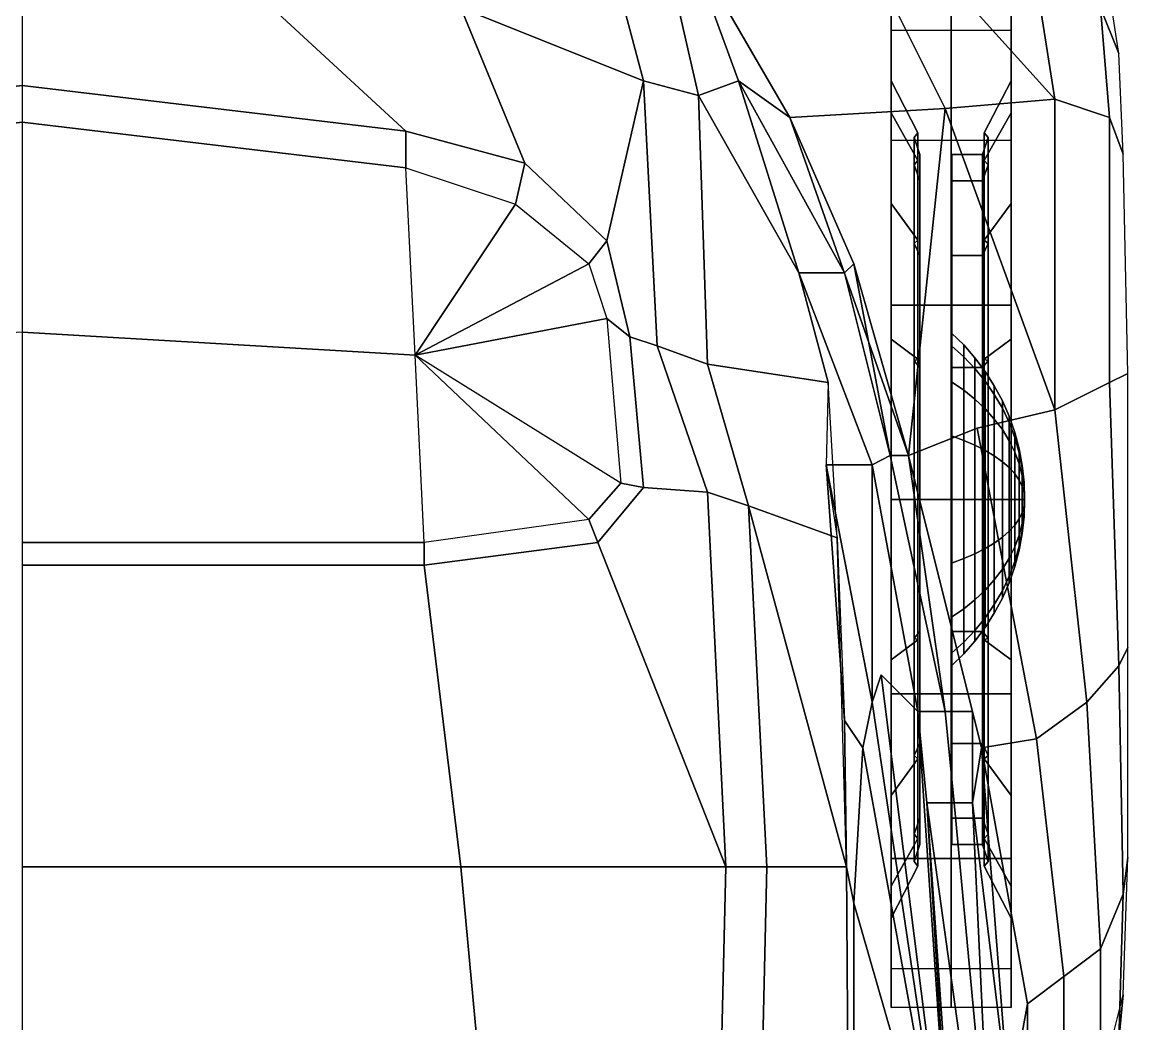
# Model space of a CAD drawing. Extents: x -29 to 31, y -38 to 119.
# Drawn here: x 0.82 to 31.07, y 67.41 to 94.82 of the extents above; entities that cross this region are included whole.
import ezdxf

# ---------------------------------------------------------------- set-up
doc = ezdxf.new("R2010")
doc.units = 0
doc.header["$MEASUREMENT"] = 0
for name, color, linetype in [('BACK', 7, 'CONTINUOUS'), ('BACKFENDER', 7, 'CONTINUOUS'), ('BACKSIDE', 7, 'CONTINUOUS'), ('BACKWINDOW', 251, 'CONTINUOUS'), ('REARWINDOW', 251, 'CONTINUOUS'), ('ROOF', 7, 'CONTINUOUS'), ('TIRES', 7, 'CONTINUOUS'), ('WINDMOLD', 7, 'CONTINUOUS')]:
    doc.layers.add(name, color=color, linetype=linetype)

msp = doc.modelspace()

# ---------------------------------------------------------------- linework, layer by layer
at = {"layer": 'BACK', "color": 1, "linetype": 'Continuous'}
for points in [[(12.819, 95.208, 1.308), (17.819, 93.208, -1.192), (16.619, 97.708, -5.192), (13.019, 98.708, -2.792)], [(17.819, 93.208, -1.192), (19.319, 92.808, -1.992), (18.319, 97.208, -5.892), (16.619, 97.708, -5.192)], [(19.319, 92.808, -1.992), (20.419, 93.208, -4.392), (19.319, 96.208, -7.192), (18.319, 97.208, -5.892)]]:
    msp.add_3dface(points, dxfattribs=at)
at = {"layer": 'BACKFENDER', "color": 1, "linetype": 'Continuous'}
for points in [[(30.319, 95.208, -14.942), (30.819, 93.958, -16.192), (30.319, 97.208, -20.942), (29.569, 98.208, -18.442)], [(21.819, 92.208, -4.442), (26.069, 92.458, -6.192), (23.569, 97.458, -9.442), (19.069, 96.958, -9.192)], [(30.569, 92.208, -10.442), (30.944, 91.208, -12.442), (30.819, 93.958, -16.192), (30.319, 95.208, -14.942)], [(29.069, 84.208, -4.442), (29.069, 92.708, -8.442), (26.069, 92.458, -6.192)], [(29.069, 84.208, -4.442), (30.569, 84.958, -6.442), (30.569, 92.208, -10.442), (29.069, 92.708, -8.442)], [(25.069, 82.958, -2.192), (26.069, 92.458, -6.192), (21.819, 92.208, -4.442)], [(25.069, 82.958, -2.192), (26.944, 83.708, -2.942), (29.069, 84.208, -4.442), (26.069, 92.458, -6.192)], [(23.569, 88.208, -3.092), (25.069, 82.958, -2.192), (21.819, 92.208, -4.442)], [(30.569, 84.958, -6.442), (31.069, 85.208, -9.442), (30.944, 91.208, -12.442), (30.569, 92.208, -10.442)], [(30.819, 77.208, -7.192), (31.069, 77.708, -9.442), (31.069, 85.208, -9.442), (30.569, 84.958, -6.442)], [(29.944, 76.208, -5.942), (30.819, 77.208, -7.192), (30.569, 84.958, -6.442), (29.069, 84.208, -4.442)], [(28.569, 75.208, -4.942), (29.944, 76.208, -5.942), (29.069, 84.208, -4.442), (26.944, 83.708, -2.942)], [(27.069, 74.958, -4.192), (28.569, 75.208, -4.942), (26.944, 83.708, -2.942), (25.069, 82.958, -2.192)], [(30.944, 70.958, -10.942), (31.069, 71.958, -12.192), (31.069, 77.708, -9.442), (30.819, 77.208, -7.192)], [(30.319, 69.458, -9.942), (30.944, 70.958, -10.942), (30.819, 77.208, -7.192), (29.944, 76.208, -5.942)], [(29.319, 68.708, -8.942), (30.319, 69.458, -9.942), (29.944, 76.208, -5.942), (28.569, 75.208, -4.942)], [(28.319, 67.958, -8.942), (29.319, 68.708, -8.942), (28.569, 75.208, -4.942), (27.069, 74.958, -4.192)], [(30.819, 66.958, -17.317), (30.944, 68.208, -17.692), (31.069, 71.958, -12.192), (30.944, 70.958, -10.942)], [(30.319, 65.458, -16.942), (30.819, 66.958, -17.317), (30.944, 70.958, -10.942), (30.319, 69.458, -9.942)], [(29.319, 64.708, -16.442), (30.319, 65.458, -16.942), (30.319, 69.458, -9.942), (29.319, 68.708, -8.942)], [(28.319, 63.458, -15.692), (29.319, 64.708, -16.442), (29.319, 68.708, -8.942), (28.319, 67.958, -8.942)], [(30.319, 64.708, -22.442), (30.569, 66.708, -22.692), (30.944, 68.208, -17.692), (30.819, 66.958, -17.317)]]:
    msp.add_3dface(points, dxfattribs=at)
at = {"layer": 'BACKSIDE', "color": 1, "linetype": 'Continuous'}
for points in [[(20.419, 93.208, -4.392), (21.819, 92.208, -4.442), (19.069, 96.958, -9.192), (19.319, 96.208, -7.192)], [(23.319, 87.958, -0.192), (23.569, 88.208, -3.092), (21.819, 92.208, -4.442), (20.419, 93.208, -4.392)], [(22.069, 87.958, 2.058), (23.319, 87.958, -0.192), (20.419, 93.208, -4.392)], [(24.569, 82.958, -1.192), (23.569, 88.208, -3.092), (23.319, 87.958, -0.192)], [(24.569, 82.958, -1.192), (25.069, 82.958, -2.192), (23.569, 88.208, -3.092)], [(24.069, 82.708, 2.308), (24.569, 82.958, -1.192), (23.319, 87.958, -0.192), (22.069, 87.958, 2.058)], [(22.819, 82.708, 6.308), (24.069, 82.708, 2.308), (22.069, 87.958, 2.058), (22.869, 84.958, 4.808)], [(25.319, 75.958, 3.058), (26.069, 75.958, -0.192), (24.569, 82.958, -1.192), (24.069, 82.708, 2.308)], [(26.069, 75.958, -0.192), (25.069, 82.958, -2.192), (24.569, 82.958, -1.192)], [(26.069, 75.958, -0.192), (26.819, 75.958, -1.192), (25.069, 82.958, -2.192)], [(26.819, 75.958, -1.192), (27.069, 74.958, -4.192), (25.069, 82.958, -2.192)], [(24.069, 76.208, 7.808), (24.069, 82.708, 2.308), (22.819, 82.708, 6.308)], [(23.319, 75.708, 10.908), (22.819, 82.708, 6.308), (23.119, 80.708, 7.608)], [(23.319, 75.708, 10.908), (23.819, 74.958, 9.558), (24.069, 76.208, 7.808), (22.819, 82.708, 6.308)], [(24.069, 76.208, 7.808), (24.319, 76.958, 5.308), (25.319, 75.958, 3.058), (24.069, 82.708, 2.308)], [(25.319, 75.958, 3.058), (25.569, 73.458, 1.308), (26.319, 73.458, 0.058), (26.069, 75.958, -0.192)], [(26.319, 73.458, 0.058), (26.819, 73.458, -1.192), (26.819, 75.958, -1.192), (26.069, 75.958, -0.192)], [(26.819, 73.458, -1.192), (27.069, 74.958, -4.192), (26.819, 75.958, -1.192)], [(23.369, 71.708, 13.308), (23.319, 75.708, 10.908), (23.369, 71.708, 13.308)], [(23.369, 71.708, 13.308), (23.569, 70.708, 12.308), (23.819, 74.958, 9.558), (23.319, 75.708, 10.908)], [(27.819, 65.208, -0.692), (27.069, 74.958, -4.192), (26.819, 73.458, -1.192)], [(27.819, 65.208, -0.692), (28.319, 67.958, -8.942), (27.069, 74.958, -4.192)], [(27.069, 62.708, 1.308), (27.319, 62.708, 0.558), (26.319, 73.458, 0.058), (25.569, 73.458, 1.308)], [(26.319, 62.708, 1.558), (27.069, 62.708, 1.308), (25.569, 73.458, 1.308)], [(27.319, 62.708, 0.558), (26.819, 73.458, -1.192), (26.319, 73.458, 0.058)], [(27.319, 62.708, 0.558), (28.069, 62.708, -0.442), (27.819, 65.208, -0.692), (26.819, 73.458, -1.192)], [(23.407, 66.333, 14.808), (23.569, 65.208, 14.308), (23.569, 70.708, 12.308), (23.369, 71.708, 13.308)], [(27.819, 65.208, -0.692), (28.319, 65.208, -4.692), (28.319, 65.458, -12.442), (28.319, 67.958, -8.942)]]:
    msp.add_3dface(points, dxfattribs=at)
at = {"layer": 'BACKWINDOW', "linetype": 'Continuous'}
for points in [[(26.319, 61.165, 8.115), (24.319, 76.958, 5.308), (24.069, 76.208, 7.808)], [(26.319, 61.165, 8.115), (25.319, 75.958, 3.058), (24.319, 76.958, 5.308)], [(26.319, 61.165, 8.115), (24.069, 76.208, 7.808), (23.819, 74.958, 9.558)], [(26.319, 61.165, 8.115), (25.569, 73.458, 1.308), (25.319, 75.958, 3.058)], [(26.319, 61.165, 8.115), (23.819, 74.958, 9.558), (23.569, 70.708, 12.308)], [(26.319, 61.165, 8.115), (26.319, 62.708, 1.558), (25.569, 73.458, 1.308)], [(26.319, 61.165, 8.115), (23.569, 70.708, 12.308), (23.569, 65.208, 14.308)]]:
    msp.add_3dface(points, dxfattribs=at)
at = {"layer": 'REARWINDOW', "linetype": 'Continuous'}
for points in [[(-9.931, 85.708, 10.62), (-9.681, 90.833, 5.433), (0.819, 92.083, 6.183), (0.819, 86.333, 11.183)], [(11.569, 85.708, 10.62), (11.319, 90.833, 5.433), (0.819, 92.083, 6.183), (0.819, 86.333, 11.183)], [(0.819, 80.583, 16.183), (11.819, 80.583, 15.808), (11.569, 85.708, 10.62), (0.819, 86.333, 11.183)]]:
    msp.add_3dface(points, dxfattribs=at)
at = {"layer": 'REARWINDOW', "color": 251, "linetype": 'Continuous'}
for points in [[(11.319, 90.833, 5.433), (14.319, 89.833, 4.558), (11.569, 85.708, 10.62)], [(11.569, 85.708, 10.62), (14.319, 89.833, 4.558), (16.319, 88.208, 4.433)], [(11.569, 85.708, 10.62), (16.319, 88.208, 4.433), (16.819, 86.708, 6.183)], [(16.819, 86.708, 6.183), (16.819, 86.708, 6.183), (17.194, 82.208, 12.558), (11.569, 85.708, 10.62)], [(16.319, 81.208, 13.683), (11.819, 80.583, 15.808), (11.569, 85.708, 10.62)], [(17.194, 82.208, 12.558), (11.569, 85.708, 10.62), (16.319, 81.208, 13.683), (17.194, 82.208, 12.558)]]:
    msp.add_3dface(points, dxfattribs=at)
at = {"layer": 'ROOF', "color": 1, "linetype": 'Continuous'}
for points in [[(0.819, 95.908, 2.808), (0.819, 93.083, 5.183), (-9.681, 91.833, 4.933), (-5.481, 95.708, 2.508)], [(0.819, 95.908, 2.808), (0.819, 93.083, 5.183), (11.319, 91.833, 4.933), (7.119, 95.708, 2.508)], [(7.119, 95.708, 2.508), (11.319, 91.833, 4.933), (14.569, 90.958, 4.183), (12.819, 95.208, 1.308)], [(12.819, 95.208, 1.308), (14.569, 90.958, 4.183), (16.819, 88.833, 3.933), (17.819, 93.208, -1.192)], [(16.819, 88.833, 3.933), (17.444, 86.208, 7.058), (18.194, 85.958, 6.558), (17.819, 93.208, -1.192)], [(17.819, 93.208, -1.192), (18.194, 85.958, 6.558), (19.569, 85.458, 6.058), (19.319, 92.808, -1.992)], [(19.319, 92.808, -1.992), (22.069, 87.958, 2.058), (20.419, 93.208, -4.392)], [(0.819, 93.083, 5.183), (0.819, 92.083, 6.183), (-9.681, 90.833, 5.433), (-9.681, 91.833, 4.933)], [(0.819, 93.083, 5.183), (0.819, 92.083, 6.183), (11.319, 90.833, 5.433), (11.319, 91.833, 4.933)], [(19.319, 92.808, -1.992), (19.569, 85.458, 6.058), (22.869, 84.958, 4.808), (22.069, 87.958, 2.058)], [(11.319, 91.833, 4.933), (11.319, 90.833, 5.433), (14.319, 89.833, 4.558), (14.569, 90.958, 4.183)], [(14.569, 90.958, 4.183), (14.319, 89.833, 4.558), (16.319, 88.208, 4.433), (16.819, 88.833, 3.933)], [(16.819, 86.708, 6.183), (17.444, 86.208, 7.058), (16.819, 88.833, 3.933), (16.319, 88.208, 4.433)], [(17.194, 82.208, 12.558), (17.819, 82.083, 12.808), (17.444, 86.208, 7.058), (16.819, 86.708, 6.183)], [(17.444, 86.208, 7.058), (17.819, 82.083, 12.808), (19.569, 81.958, 11.558), (18.194, 85.958, 6.558)], [(18.194, 85.958, 6.558), (19.569, 81.958, 11.558), (20.694, 81.583, 10.683), (19.569, 85.458, 6.058)], [(19.569, 85.458, 6.058), (20.694, 81.583, 10.683), (23.119, 80.708, 7.608), (22.869, 84.958, 4.808)], [(16.319, 81.208, 13.683), (16.569, 80.583, 14.058), (17.819, 82.083, 12.808), (17.194, 82.208, 12.558)], [(19.569, 81.958, 11.558), (17.819, 82.083, 12.808), (16.569, 80.583, 14.058), (20.069, 71.708, 16.308)], [(20.694, 81.583, 10.683), (19.569, 81.958, 11.558), (20.069, 71.708, 16.308), (21.194, 71.708, 15.683)], [(20.694, 81.583, 10.683), (23.369, 71.708, 13.308), (23.119, 80.708, 7.608)], [(20.694, 81.583, 10.683), (21.194, 71.708, 15.683), (23.369, 71.708, 13.308)], [(11.819, 80.583, 15.808), (11.819, 79.958, 16.058), (16.569, 80.583, 14.058), (16.319, 81.208, 13.683)], [(0.819, 80.583, 16.183), (0.819, 79.958, 16.808), (11.819, 79.958, 16.058), (11.819, 80.583, 15.808)], [(11.819, 79.958, 16.058), (12.819, 71.708, 19.433), (20.069, 71.708, 16.308), (16.569, 80.583, 14.058)], [(0.819, 79.958, 16.808), (0.819, 71.708, 20.433), (12.819, 71.708, 19.433), (11.819, 79.958, 16.058)], [(0.819, 71.708, 20.433), (0.819, 60.958, 23.308), (13.819, 60.958, 22.183), (12.819, 71.708, 19.433)], [(20.069, 71.708, 16.308), (12.819, 71.708, 19.433), (13.819, 60.958, 22.183), (19.819, 60.958, 19.058)], [(21.194, 71.708, 15.683), (20.069, 71.708, 16.308), (19.819, 60.958, 19.058), (20.944, 60.958, 18.433)], [(23.369, 71.708, 13.308), (21.194, 71.708, 15.683), (20.944, 60.958, 18.433), (23.444, 60.958, 16.308)]]:
    msp.add_3dface(points, dxfattribs=at)
at = {"layer": 'TIRES', "color": 245, "linetype": 'Continuous'}
for points in [[(26.235, 95.645, -23.022), (24.59, 95.655, -23.022), (24.59, 94.597, -17.703), (26.235, 94.588, -17.707)], [(24.59, 95.655, -23.022), (24.59, 93.21, -23.022), (24.59, 92.338, -18.639), (24.59, 94.597, -17.703)], [(26.235, 94.588, -28.336), (24.59, 94.597, -28.34), (24.59, 95.655, -23.022), (26.235, 95.645, -23.022)], [(24.59, 94.597, -28.34), (24.59, 92.338, -27.405), (24.59, 93.21, -23.022), (24.59, 95.655, -23.022)], [(27.879, 95.655, -23.022), (26.235, 95.645, -23.022), (26.235, 94.588, -17.707), (27.879, 94.597, -17.703)], [(27.879, 94.597, -28.34), (26.235, 94.588, -28.336), (26.235, 95.645, -23.022), (27.879, 95.655, -23.022)], [(27.879, 93.21, -23.022), (27.879, 95.655, -23.022), (27.879, 94.597, -17.703), (27.879, 92.338, -18.639)], [(27.879, 92.338, -27.405), (27.879, 94.597, -28.34), (27.879, 95.655, -23.022), (27.879, 93.21, -23.022)], [(26.235, 94.588, -17.707), (24.59, 94.597, -17.703), (24.59, 91.585, -13.194), (26.235, 91.577, -13.201)], [(24.59, 94.597, -17.703), (24.59, 92.338, -18.639), (24.59, 89.856, -14.923), (24.59, 91.585, -13.194)], [(26.235, 91.577, -32.842), (24.59, 91.585, -32.849), (24.59, 94.597, -28.34), (26.235, 94.588, -28.336)], [(24.59, 91.585, -32.849), (24.59, 89.856, -31.12), (24.59, 92.338, -27.405), (24.59, 94.597, -28.34)], [(27.879, 94.597, -17.703), (26.235, 94.588, -17.707), (26.235, 91.577, -13.201), (27.879, 91.585, -13.194)], [(27.879, 91.585, -32.849), (26.235, 91.577, -32.842), (26.235, 94.588, -28.336), (27.879, 94.597, -28.34)], [(27.879, 92.338, -18.639), (27.879, 94.597, -17.703), (27.879, 91.585, -13.194), (27.879, 89.856, -14.923)], [(27.879, 89.856, -31.12), (27.879, 91.585, -32.849), (27.879, 94.597, -28.34), (27.879, 92.338, -27.405)], [(24.59, 93.21, -23.022), (25.327, 91.793, -23.022), (25.327, 91.029, -19.181), (24.59, 92.338, -18.639)], [(24.59, 92.338, -27.405), (25.327, 91.029, -26.862), (25.327, 91.793, -23.022), (24.59, 93.21, -23.022)], [(27.142, 91.793, -23.022), (27.879, 93.21, -23.022), (27.879, 92.338, -18.639), (27.142, 91.029, -19.181)], [(27.142, 91.029, -26.862), (27.879, 92.338, -27.405), (27.879, 93.21, -23.022), (27.142, 91.793, -23.022)], [(24.59, 92.338, -18.639), (25.327, 91.029, -19.181), (25.327, 88.854, -15.925), (24.59, 89.856, -14.923)], [(24.59, 89.856, -31.12), (25.327, 88.854, -30.118), (25.327, 91.029, -26.862), (24.59, 92.338, -27.405)], [(27.142, 91.029, -19.181), (27.879, 92.338, -18.639), (27.879, 89.856, -14.923), (27.142, 88.854, -15.925)], [(27.142, 88.854, -30.118), (27.879, 89.856, -31.12), (27.879, 92.338, -27.405), (27.142, 91.029, -26.862)], [(26.235, 91.577, -13.201), (24.59, 91.585, -13.194), (24.59, 87.076, -10.181), (26.235, 87.072, -10.191)], [(24.59, 91.585, -13.194), (24.59, 89.856, -14.923), (24.59, 86.14, -12.44), (24.59, 87.076, -10.181)], [(26.235, 87.072, -35.852), (24.59, 87.076, -35.862), (24.59, 91.585, -32.849), (26.235, 91.577, -32.842)], [(24.59, 87.076, -35.862), (24.59, 86.14, -33.603), (24.59, 89.856, -31.12), (24.59, 91.585, -32.849)], [(27.879, 91.585, -13.194), (26.235, 91.577, -13.201), (26.235, 87.072, -10.191), (27.879, 87.076, -10.181)], [(27.879, 87.076, -35.862), (26.235, 87.072, -35.852), (26.235, 91.577, -32.842), (27.879, 91.585, -32.849)], [(27.879, 89.856, -14.923), (27.879, 91.585, -13.194), (27.879, 87.076, -10.181), (27.879, 86.14, -12.44)], [(27.879, 86.14, -33.603), (27.879, 87.076, -35.862), (27.879, 91.585, -32.849), (27.879, 89.856, -31.12)], [(24.59, 89.856, -14.923), (25.327, 88.854, -15.925), (25.327, 85.598, -13.749), (24.59, 86.14, -12.44)], [(24.59, 86.14, -33.603), (25.327, 85.598, -32.294), (25.327, 88.854, -30.118), (24.59, 89.856, -31.12)], [(27.142, 88.854, -15.925), (27.879, 89.856, -14.923), (27.879, 86.14, -12.44), (27.142, 85.598, -13.749)], [(27.142, 85.598, -32.294), (27.879, 86.14, -33.603), (27.879, 89.856, -31.12), (27.142, 88.854, -30.118)], [(26.235, 87.072, -10.191), (24.59, 87.076, -10.181), (24.59, 81.757, -9.123), (26.235, 81.757, -9.134)], [(24.59, 87.076, -10.181), (24.59, 86.14, -12.44), (24.59, 81.757, -11.568), (24.59, 81.757, -9.123)], [(26.235, 81.757, -36.909), (24.59, 81.757, -36.92), (24.59, 87.076, -35.862), (26.235, 87.072, -35.852)], [(24.59, 81.757, -36.92), (24.59, 81.757, -34.475), (24.59, 86.14, -33.603), (24.59, 87.076, -35.862)], [(27.879, 87.076, -10.181), (26.235, 87.072, -10.191), (26.235, 81.757, -9.134), (27.879, 81.757, -9.123)], [(27.879, 81.757, -36.92), (26.235, 81.757, -36.909), (26.235, 87.072, -35.852), (27.879, 87.076, -35.862)], [(27.879, 86.14, -12.44), (27.879, 87.076, -10.181), (27.879, 81.757, -9.123), (27.879, 81.757, -11.568)], [(27.879, 81.757, -34.475), (27.879, 81.757, -36.92), (27.879, 87.076, -35.862), (27.879, 86.14, -33.603)], [(24.59, 86.14, -12.44), (25.327, 85.598, -13.749), (25.327, 81.757, -12.985), (24.59, 81.757, -11.568)], [(24.59, 81.757, -34.475), (25.327, 81.757, -33.058), (25.327, 85.598, -32.294), (24.59, 86.14, -33.603)], [(27.142, 85.598, -13.749), (27.879, 86.14, -12.44), (27.879, 81.757, -11.568), (27.142, 81.757, -12.985)], [(27.142, 81.757, -33.058), (27.879, 81.757, -34.475), (27.879, 86.14, -33.603), (27.142, 85.598, -32.294)], [(26.235, 81.757, -9.134), (24.59, 81.757, -9.123), (24.59, 76.438, -10.181), (26.235, 76.442, -10.191)], [(24.59, 81.757, -9.123), (24.59, 81.757, -11.568), (24.59, 77.374, -12.44), (24.59, 76.438, -10.181)], [(24.59, 81.757, -11.568), (25.327, 81.757, -12.985), (25.327, 77.916, -13.749), (24.59, 77.374, -12.44)], [(26.235, 76.442, -35.852), (24.59, 76.438, -35.862), (24.59, 81.757, -36.92), (26.235, 81.757, -36.909)], [(24.59, 76.438, -35.862), (24.59, 77.374, -33.603), (24.59, 81.757, -34.475), (24.59, 81.757, -36.92)], [(24.59, 77.374, -33.603), (25.327, 77.916, -32.294), (25.327, 81.757, -33.058), (24.59, 81.757, -34.475)], [(27.879, 81.757, -9.123), (26.235, 81.757, -9.134), (26.235, 76.442, -10.191), (27.879, 76.438, -10.181)], [(27.879, 76.438, -35.862), (26.235, 76.442, -35.852), (26.235, 81.757, -36.909), (27.879, 81.757, -36.92)], [(27.142, 81.757, -12.985), (27.879, 81.757, -11.568), (27.879, 77.374, -12.44), (27.142, 77.916, -13.749)], [(27.142, 77.916, -32.294), (27.879, 77.374, -33.603), (27.879, 81.757, -34.475), (27.142, 81.757, -33.058)], [(27.879, 81.757, -11.568), (27.879, 81.757, -9.123), (27.879, 76.438, -10.181), (27.879, 77.374, -12.44)], [(27.879, 77.374, -33.603), (27.879, 76.438, -35.862), (27.879, 81.757, -36.92), (27.879, 81.757, -34.475)], [(24.59, 77.374, -12.44), (25.327, 77.916, -13.749), (25.327, 74.66, -15.925), (24.59, 73.658, -14.923)], [(24.59, 73.658, -31.12), (25.327, 74.66, -30.118), (25.327, 77.916, -32.294), (24.59, 77.374, -33.603)], [(27.142, 77.916, -13.749), (27.879, 77.374, -12.44), (27.879, 73.658, -14.923), (27.142, 74.66, -15.925)], [(27.142, 74.66, -30.118), (27.879, 73.658, -31.12), (27.879, 77.374, -33.603), (27.142, 77.916, -32.294)], [(24.59, 76.438, -10.181), (24.59, 77.374, -12.44), (24.59, 73.658, -14.923), (24.59, 71.93, -13.194)], [(24.59, 71.93, -32.849), (24.59, 73.658, -31.12), (24.59, 77.374, -33.603), (24.59, 76.438, -35.862)], [(27.879, 77.374, -12.44), (27.879, 76.438, -10.181), (27.879, 71.93, -13.194), (27.879, 73.658, -14.923)], [(27.879, 73.658, -31.12), (27.879, 71.93, -32.849), (27.879, 76.438, -35.862), (27.879, 77.374, -33.603)], [(26.235, 76.442, -10.191), (24.59, 76.438, -10.181), (24.59, 71.93, -13.194), (26.235, 71.937, -13.201)], [(26.235, 71.937, -32.842), (24.59, 71.93, -32.849), (24.59, 76.438, -35.862), (26.235, 76.442, -35.852)], [(27.879, 76.438, -10.181), (26.235, 76.442, -10.191), (26.235, 71.937, -13.201), (27.879, 71.93, -13.194)], [(27.879, 71.93, -32.849), (26.235, 71.937, -32.842), (26.235, 76.442, -35.852), (27.879, 76.438, -35.862)], [(24.59, 73.658, -14.923), (25.327, 74.66, -15.925), (25.327, 72.485, -19.181), (24.59, 71.176, -18.639)], [(24.59, 71.176, -27.405), (25.327, 72.485, -26.862), (25.327, 74.66, -30.118), (24.59, 73.658, -31.12)], [(27.142, 74.66, -15.925), (27.879, 73.658, -14.923), (27.879, 71.176, -18.639), (27.142, 72.485, -19.181)], [(27.142, 72.485, -26.862), (27.879, 71.176, -27.405), (27.879, 73.658, -31.12), (27.142, 74.66, -30.118)], [(24.59, 71.93, -13.194), (24.59, 73.658, -14.923), (24.59, 71.176, -18.639), (24.59, 68.917, -17.703)], [(24.59, 68.917, -28.34), (24.59, 71.176, -27.405), (24.59, 73.658, -31.12), (24.59, 71.93, -32.849)], [(27.879, 73.658, -14.923), (27.879, 71.93, -13.194), (27.879, 68.917, -17.703), (27.879, 71.176, -18.639)], [(27.879, 71.176, -27.405), (27.879, 68.917, -28.34), (27.879, 71.93, -32.849), (27.879, 73.658, -31.12)], [(24.59, 71.176, -18.639), (25.327, 72.485, -19.181), (25.327, 71.721, -23.022), (24.59, 70.304, -23.022)], [(24.59, 70.304, -23.022), (25.327, 71.721, -23.022), (25.327, 72.485, -26.862), (24.59, 71.176, -27.405)], [(27.142, 72.485, -19.181), (27.879, 71.176, -18.639), (27.879, 70.304, -23.022), (27.142, 71.721, -23.022)], [(27.142, 71.721, -23.022), (27.879, 70.304, -23.022), (27.879, 71.176, -27.405), (27.142, 72.485, -26.862)], [(26.235, 71.937, -13.201), (24.59, 71.93, -13.194), (24.59, 68.917, -17.703), (26.235, 68.926, -17.707)], [(26.235, 68.926, -28.336), (24.59, 68.917, -28.34), (24.59, 71.93, -32.849), (26.235, 71.937, -32.842)], [(27.879, 71.93, -13.194), (26.235, 71.937, -13.201), (26.235, 68.926, -17.707), (27.879, 68.917, -17.703)], [(27.879, 68.917, -28.34), (26.235, 68.926, -28.336), (26.235, 71.937, -32.842), (27.879, 71.93, -32.849)], [(24.59, 68.917, -17.703), (24.59, 71.176, -18.639), (24.59, 70.304, -23.022), (24.59, 67.859, -23.022)], [(24.59, 67.859, -23.022), (24.59, 70.304, -23.022), (24.59, 71.176, -27.405), (24.59, 68.917, -28.34)], [(27.879, 71.176, -18.639), (27.879, 68.917, -17.703), (27.879, 67.859, -23.022), (27.879, 70.304, -23.022)], [(27.879, 70.304, -23.022), (27.879, 67.859, -23.022), (27.879, 68.917, -28.34), (27.879, 71.176, -27.405)], [(26.235, 68.926, -17.707), (24.59, 68.917, -17.703), (24.59, 67.859, -23.022), (26.235, 67.869, -23.022)], [(26.235, 67.869, -23.022), (24.59, 67.859, -23.022), (24.59, 68.917, -28.34), (26.235, 68.926, -28.336)], [(27.879, 68.917, -17.703), (26.235, 68.926, -17.707), (26.235, 67.869, -23.022), (27.879, 67.859, -23.022)], [(27.879, 67.859, -23.022), (26.235, 67.869, -23.022), (26.235, 68.926, -28.336), (27.879, 68.917, -28.34)]]:
    msp.add_3dface(points, dxfattribs=at)
at = {"layer": 'TIRES', "color": 1, "linetype": 'Continuous'}
for points in [[(25.327, 91.793, -23.022), (25.221, 91.665, -23.022), (25.221, 90.911, -19.23), (25.327, 91.029, -19.181)], [(25.327, 91.029, -26.862), (25.221, 90.911, -26.813), (25.221, 91.665, -23.022), (25.327, 91.793, -23.022)], [(25.221, 91.665, -23.022), (25.377, 91.195, -23.022), (25.377, 90.476, -19.41), (25.221, 90.911, -19.23)], [(25.221, 90.911, -26.813), (25.377, 90.476, -26.633), (25.377, 91.195, -23.022), (25.221, 91.665, -23.022)], [(27.092, 91.195, -23.022), (27.249, 91.665, -23.022), (27.249, 90.911, -19.23), (27.092, 90.476, -19.41)], [(27.092, 90.476, -26.633), (27.249, 90.911, -26.813), (27.249, 91.665, -23.022), (27.092, 91.195, -23.022)], [(27.249, 91.665, -23.022), (27.142, 91.793, -23.022), (27.142, 91.029, -19.181), (27.249, 90.911, -19.23)], [(27.249, 90.911, -26.813), (27.142, 91.029, -26.862), (27.142, 91.793, -23.022), (27.249, 91.665, -23.022)], [(26.245, 86.309, -23.022), (26.255, 91.195, -23.022), (26.255, 90.476, -19.41), (26.245, 85.963, -21.28)], [(26.245, 85.963, -24.764), (26.255, 90.476, -26.633), (26.255, 91.195, -23.022), (26.245, 86.309, -23.022)], [(26.255, 91.195, -23.022), (27.092, 91.195, -23.022), (27.092, 90.476, -19.41), (26.255, 90.476, -19.41)], [(26.255, 90.476, -26.633), (27.092, 90.476, -26.633), (27.092, 91.195, -23.022), (26.255, 91.195, -23.022)], [(25.327, 91.029, -19.181), (25.221, 90.911, -19.23), (25.221, 88.763, -16.015), (25.327, 88.854, -15.925)], [(25.327, 88.854, -30.118), (25.221, 88.763, -30.028), (25.221, 90.911, -26.813), (25.327, 91.029, -26.862)], [(25.221, 90.911, -19.23), (25.377, 90.476, -19.41), (25.377, 88.431, -16.348), (25.221, 88.763, -16.015)], [(25.221, 88.763, -30.028), (25.377, 88.431, -29.695), (25.377, 90.476, -26.633), (25.221, 90.911, -26.813)], [(27.092, 90.476, -19.41), (27.249, 90.911, -19.23), (27.249, 88.763, -16.015), (27.092, 88.431, -16.348)], [(27.092, 88.431, -29.695), (27.249, 88.763, -30.028), (27.249, 90.911, -26.813), (27.092, 90.476, -26.633)], [(27.249, 90.911, -19.23), (27.142, 91.029, -19.181), (27.142, 88.854, -15.925), (27.249, 88.763, -16.015)], [(27.249, 88.763, -30.028), (27.142, 88.854, -30.118), (27.142, 91.029, -26.862), (27.249, 90.911, -26.813)], [(26.245, 85.963, -21.28), (26.255, 90.476, -19.41), (26.255, 88.431, -16.348), (26.245, 84.976, -19.803)], [(26.245, 84.976, -26.24), (26.255, 88.431, -29.695), (26.255, 90.476, -26.633), (26.245, 85.963, -24.764)], [(26.255, 90.476, -19.41), (27.092, 90.476, -19.41), (27.092, 88.431, -16.348), (26.255, 88.431, -16.348)], [(26.255, 88.431, -29.695), (27.092, 88.431, -29.695), (27.092, 90.476, -26.633), (26.255, 90.476, -26.633)], [(25.327, 88.854, -15.925), (25.221, 88.763, -16.015), (25.221, 85.549, -13.867), (25.327, 85.598, -13.749)], [(25.327, 85.598, -32.294), (25.221, 85.549, -32.176), (25.221, 88.763, -30.028), (25.327, 88.854, -30.118)], [(25.221, 88.763, -16.015), (25.377, 88.431, -16.348), (25.377, 85.369, -14.302), (25.221, 85.549, -13.867)], [(25.221, 85.549, -32.176), (25.377, 85.369, -31.741), (25.377, 88.431, -29.695), (25.221, 88.763, -30.028)], [(27.092, 88.431, -16.348), (27.249, 88.763, -16.015), (27.249, 85.549, -13.867), (27.092, 85.369, -14.302)], [(27.092, 85.369, -31.741), (27.249, 85.549, -32.176), (27.249, 88.763, -30.028), (27.092, 88.431, -29.695)], [(27.249, 88.763, -16.015), (27.142, 88.854, -15.925), (27.142, 85.598, -13.749), (27.249, 85.549, -13.867)], [(27.249, 85.549, -32.176), (27.142, 85.598, -32.294), (27.142, 88.854, -30.118), (27.249, 88.763, -30.028)], [(26.245, 84.976, -19.803), (26.255, 88.431, -16.348), (26.255, 85.369, -14.302), (26.245, 83.499, -18.816)], [(26.245, 83.499, -27.227), (26.255, 85.369, -31.741), (26.255, 88.431, -29.695), (26.245, 84.976, -26.24)], [(26.255, 88.431, -16.348), (27.092, 88.431, -16.348), (27.092, 85.369, -14.302), (26.255, 85.369, -14.302)], [(26.255, 85.369, -31.741), (27.092, 85.369, -31.741), (27.092, 88.431, -29.695), (26.255, 88.431, -29.695)], [(25.327, 85.598, -13.749), (25.221, 85.549, -13.867), (25.221, 81.757, -13.113), (25.327, 81.757, -12.985)], [(25.327, 81.757, -33.058), (25.221, 81.757, -32.93), (25.221, 85.549, -32.176), (25.327, 85.598, -32.294)], [(25.221, 85.549, -13.867), (25.377, 85.369, -14.302), (25.377, 81.757, -13.584), (25.221, 81.757, -13.113)], [(25.221, 81.757, -32.93), (25.377, 81.757, -32.459), (25.377, 85.369, -31.741), (25.221, 85.549, -32.176)], [(26.245, 83.499, -18.816), (26.255, 85.369, -14.302), (26.255, 81.757, -13.584), (26.245, 81.757, -18.469)], [(26.245, 81.757, -27.574), (26.255, 81.757, -32.459), (26.255, 85.369, -31.741), (26.245, 83.499, -27.227)], [(26.255, 85.369, -14.302), (27.092, 85.369, -14.302), (27.092, 81.757, -13.584), (26.255, 81.757, -13.584)], [(26.255, 81.757, -32.459), (27.092, 81.757, -32.459), (27.092, 85.369, -31.741), (26.255, 85.369, -31.741)], [(27.092, 85.369, -14.302), (27.249, 85.549, -13.867), (27.249, 81.757, -13.113), (27.092, 81.757, -13.584)], [(27.092, 81.757, -32.459), (27.249, 81.757, -32.93), (27.249, 85.549, -32.176), (27.092, 85.369, -31.741)], [(27.249, 85.549, -13.867), (27.142, 85.598, -13.749), (27.142, 81.757, -12.985), (27.249, 81.757, -13.113)], [(27.249, 81.757, -32.93), (27.142, 81.757, -33.058), (27.142, 85.598, -32.294), (27.249, 85.549, -32.176)], [(25.327, 81.757, -12.985), (25.221, 81.757, -13.113), (25.221, 77.965, -13.867), (25.327, 77.916, -13.749)], [(25.221, 81.757, -13.113), (25.377, 81.757, -13.584), (25.377, 78.145, -14.302), (25.221, 77.965, -13.867)], [(25.327, 77.916, -32.294), (25.221, 77.965, -32.176), (25.221, 81.757, -32.93), (25.327, 81.757, -33.058)], [(25.221, 77.965, -32.176), (25.377, 78.145, -31.741), (25.377, 81.757, -32.459), (25.221, 81.757, -32.93)], [(26.245, 81.757, -18.469), (26.255, 81.757, -13.584), (26.255, 78.145, -14.302), (26.245, 80.015, -18.816)], [(26.245, 80.015, -27.227), (26.255, 78.145, -31.741), (26.255, 81.757, -32.459), (26.245, 81.757, -27.574)], [(26.255, 81.757, -13.584), (27.092, 81.757, -13.584), (27.092, 78.145, -14.302), (26.255, 78.145, -14.302)], [(26.255, 78.145, -31.741), (27.092, 78.145, -31.741), (27.092, 81.757, -32.459), (26.255, 81.757, -32.459)], [(27.092, 81.757, -13.584), (27.249, 81.757, -13.113), (27.249, 77.965, -13.867), (27.092, 78.145, -14.302)], [(27.092, 78.145, -31.741), (27.249, 77.965, -32.176), (27.249, 81.757, -32.93), (27.092, 81.757, -32.459)], [(27.249, 81.757, -13.113), (27.142, 81.757, -12.985), (27.142, 77.916, -13.749), (27.249, 77.965, -13.867)], [(27.249, 77.965, -32.176), (27.142, 77.916, -32.294), (27.142, 81.757, -33.058), (27.249, 81.757, -32.93)], [(26.245, 80.015, -18.816), (26.255, 78.145, -14.302), (26.255, 75.084, -16.348), (26.245, 78.538, -19.803)], [(26.245, 78.538, -26.24), (26.255, 75.084, -29.695), (26.255, 78.145, -31.741), (26.245, 80.015, -27.227)], [(26.245, 78.538, -19.803), (26.255, 75.084, -16.348), (26.255, 73.038, -19.41), (26.245, 77.551, -21.28)], [(26.245, 77.551, -24.764), (26.255, 73.038, -26.633), (26.255, 75.084, -29.695), (26.245, 78.538, -26.24)], [(25.221, 77.965, -13.867), (25.377, 78.145, -14.302), (25.377, 75.084, -16.348), (25.221, 74.751, -16.015)], [(25.221, 74.751, -30.028), (25.377, 75.084, -29.695), (25.377, 78.145, -31.741), (25.221, 77.965, -32.176)], [(26.255, 78.145, -14.302), (27.092, 78.145, -14.302), (27.092, 75.084, -16.348), (26.255, 75.084, -16.348)], [(26.255, 75.084, -29.695), (27.092, 75.084, -29.695), (27.092, 78.145, -31.741), (26.255, 78.145, -31.741)], [(27.092, 78.145, -14.302), (27.249, 77.965, -13.867), (27.249, 74.751, -16.015), (27.092, 75.084, -16.348)], [(27.092, 75.084, -29.695), (27.249, 74.751, -30.028), (27.249, 77.965, -32.176), (27.092, 78.145, -31.741)], [(25.327, 77.916, -13.749), (25.221, 77.965, -13.867), (25.221, 74.751, -16.015), (25.327, 74.66, -15.925)], [(25.327, 74.66, -30.118), (25.221, 74.751, -30.028), (25.221, 77.965, -32.176), (25.327, 77.916, -32.294)], [(27.249, 77.965, -13.867), (27.142, 77.916, -13.749), (27.142, 74.66, -15.925), (27.249, 74.751, -16.015)], [(27.249, 74.751, -30.028), (27.142, 74.66, -30.118), (27.142, 77.916, -32.294), (27.249, 77.965, -32.176)], [(26.245, 77.551, -21.28), (26.255, 73.038, -19.41), (26.255, 72.319, -23.022), (26.245, 77.205, -23.022)], [(26.245, 77.205, -23.022), (26.255, 72.319, -23.022), (26.255, 73.038, -26.633), (26.245, 77.551, -24.764)], [(25.221, 74.751, -16.015), (25.377, 75.084, -16.348), (25.377, 73.038, -19.41), (25.221, 72.603, -19.23)], [(25.221, 72.603, -26.813), (25.377, 73.038, -26.633), (25.377, 75.084, -29.695), (25.221, 74.751, -30.028)], [(26.255, 75.084, -16.348), (27.092, 75.084, -16.348), (27.092, 73.038, -19.41), (26.255, 73.038, -19.41)], [(26.255, 73.038, -26.633), (27.092, 73.038, -26.633), (27.092, 75.084, -29.695), (26.255, 75.084, -29.695)], [(27.092, 75.084, -16.348), (27.249, 74.751, -16.015), (27.249, 72.603, -19.23), (27.092, 73.038, -19.41)], [(27.092, 73.038, -26.633), (27.249, 72.603, -26.813), (27.249, 74.751, -30.028), (27.092, 75.084, -29.695)], [(25.327, 74.66, -15.925), (25.221, 74.751, -16.015), (25.221, 72.603, -19.23), (25.327, 72.485, -19.181)], [(25.327, 72.485, -26.862), (25.221, 72.603, -26.813), (25.221, 74.751, -30.028), (25.327, 74.66, -30.118)], [(27.249, 74.751, -16.015), (27.142, 74.66, -15.925), (27.142, 72.485, -19.181), (27.249, 72.603, -19.23)], [(27.249, 72.603, -26.813), (27.142, 72.485, -26.862), (27.142, 74.66, -30.118), (27.249, 74.751, -30.028)], [(25.221, 72.603, -19.23), (25.377, 73.038, -19.41), (25.377, 72.319, -23.022), (25.221, 71.849, -23.022)], [(25.221, 71.849, -23.022), (25.377, 72.319, -23.022), (25.377, 73.038, -26.633), (25.221, 72.603, -26.813)], [(26.255, 73.038, -19.41), (27.092, 73.038, -19.41), (27.092, 72.319, -23.022), (26.255, 72.319, -23.022)], [(26.255, 72.319, -23.022), (27.092, 72.319, -23.022), (27.092, 73.038, -26.633), (26.255, 73.038, -26.633)], [(27.092, 73.038, -19.41), (27.249, 72.603, -19.23), (27.249, 71.849, -23.022), (27.092, 72.319, -23.022)], [(27.092, 72.319, -23.022), (27.249, 71.849, -23.022), (27.249, 72.603, -26.813), (27.092, 73.038, -26.633)], [(25.327, 72.485, -19.181), (25.221, 72.603, -19.23), (25.221, 71.849, -23.022), (25.327, 71.721, -23.022)], [(25.327, 71.721, -23.022), (25.221, 71.849, -23.022), (25.221, 72.603, -26.813), (25.327, 72.485, -26.862)], [(27.249, 72.603, -19.23), (27.142, 72.485, -19.181), (27.142, 71.721, -23.022), (27.249, 71.849, -23.022)], [(27.249, 71.849, -23.022), (27.142, 71.721, -23.022), (27.142, 72.485, -26.862), (27.249, 72.603, -26.813)]]:
    msp.add_3dface(points, dxfattribs=at)
at = {"layer": 'TIRES', "color": 255, "linetype": 'Continuous'}
for points in [[(26.578, 85.984, -23.022), (26.245, 86.309, -23.022), (26.245, 85.963, -21.28), (26.578, 85.663, -21.404)], [(26.578, 85.663, -24.639), (26.245, 85.963, -24.764), (26.245, 86.309, -23.022), (26.578, 85.984, -23.022)], [(26.578, 85.663, -21.404), (26.245, 85.963, -21.28), (26.245, 84.976, -19.803), (26.578, 84.746, -20.032)], [(26.578, 84.746, -26.011), (26.245, 84.976, -26.24), (26.245, 85.963, -24.764), (26.578, 85.663, -24.639)], [(26.885, 85.635, -23.022), (26.578, 85.984, -23.022), (26.578, 85.663, -21.404), (26.885, 85.34, -21.538)], [(26.885, 85.34, -24.505), (26.578, 85.663, -24.639), (26.578, 85.984, -23.022), (26.885, 85.635, -23.022)], [(26.885, 85.34, -21.538), (26.578, 85.663, -21.404), (26.578, 84.746, -20.032), (26.885, 84.499, -20.28)], [(26.885, 84.499, -25.763), (26.578, 84.746, -26.011), (26.578, 85.663, -24.639), (26.885, 85.34, -24.505)], [(27.165, 85.262, -23.022), (26.885, 85.635, -23.022), (26.885, 85.34, -21.538), (27.165, 84.996, -21.68)], [(27.165, 84.996, -24.363), (26.885, 85.34, -24.505), (26.885, 85.635, -23.022), (27.165, 85.262, -23.022)], [(27.165, 84.996, -21.68), (26.885, 85.34, -21.538), (26.885, 84.499, -20.28), (27.165, 84.236, -20.543)], [(27.165, 84.236, -25.5), (26.885, 84.499, -25.763), (26.885, 85.34, -24.505), (27.165, 84.996, -24.363)], [(27.415, 84.87, -23.022), (27.165, 85.262, -23.022), (27.165, 84.996, -21.68), (27.415, 84.633, -21.83)], [(27.415, 84.633, -24.213), (27.165, 84.996, -24.363), (27.165, 85.262, -23.022), (27.415, 84.87, -23.022)], [(26.578, 84.746, -20.032), (26.245, 84.976, -19.803), (26.245, 83.499, -18.816), (26.578, 83.375, -19.116)], [(26.578, 83.375, -26.927), (26.245, 83.499, -27.227), (26.245, 84.976, -26.24), (26.578, 84.746, -26.011)], [(26.885, 84.499, -20.28), (26.578, 84.746, -20.032), (26.578, 83.375, -19.116), (26.885, 83.241, -19.439)], [(26.885, 83.241, -26.604), (26.578, 83.375, -26.927), (26.578, 84.746, -26.011), (26.885, 84.499, -25.763)], [(27.415, 84.633, -21.83), (27.165, 84.996, -21.68), (27.165, 84.236, -20.543), (27.415, 83.958, -20.821)], [(27.415, 83.958, -25.223), (27.165, 84.236, -25.5), (27.165, 84.996, -24.363), (27.415, 84.633, -24.213)], [(27.635, 84.459, -23.022), (27.415, 84.87, -23.022), (27.415, 84.633, -21.83), (27.635, 84.253, -21.988)], [(27.635, 84.253, -24.056), (27.415, 84.633, -24.213), (27.415, 84.87, -23.022), (27.635, 84.459, -23.022)], [(27.165, 84.236, -20.543), (26.885, 84.499, -20.28), (26.885, 83.241, -19.439), (27.165, 83.099, -19.783)], [(27.165, 83.099, -26.26), (26.885, 83.241, -26.604), (26.885, 84.499, -25.763), (27.165, 84.236, -25.5)], [(27.635, 84.253, -21.988), (27.415, 84.633, -21.83), (27.415, 83.958, -20.821), (27.635, 83.668, -21.111)], [(27.635, 83.668, -24.932), (27.415, 83.958, -25.223), (27.415, 84.633, -24.213), (27.635, 84.253, -24.056)], [(27.822, 84.033, -23.022), (27.635, 84.459, -23.022), (27.635, 84.253, -21.988), (27.822, 83.86, -22.151)], [(27.822, 83.86, -23.892), (27.635, 84.253, -24.056), (27.635, 84.459, -23.022), (27.822, 84.033, -23.022)], [(27.415, 83.958, -20.821), (27.165, 84.236, -20.543), (27.165, 83.099, -19.783), (27.415, 82.948, -20.146)], [(27.415, 82.948, -25.897), (27.165, 83.099, -26.26), (27.165, 84.236, -25.5), (27.415, 83.958, -25.223)], [(27.822, 83.86, -22.151), (27.635, 84.253, -21.988), (27.635, 83.668, -21.111), (27.822, 83.366, -21.412)], [(27.822, 83.366, -24.631), (27.635, 83.668, -24.932), (27.635, 84.253, -24.056), (27.822, 83.86, -23.892)], [(27.635, 83.668, -21.111), (27.415, 83.958, -20.821), (27.415, 82.948, -20.146), (27.635, 82.791, -20.525)], [(27.635, 82.791, -25.518), (27.415, 82.948, -25.897), (27.415, 83.958, -25.223), (27.635, 83.668, -24.932)], [(27.975, 83.593, -23.022), (27.822, 84.033, -23.022), (27.822, 83.86, -22.151), (27.975, 83.454, -22.319)], [(27.975, 83.454, -23.724), (27.822, 83.86, -23.892), (27.822, 84.033, -23.022), (27.975, 83.593, -23.022)], [(27.975, 83.454, -22.319), (27.822, 83.86, -22.151), (27.822, 83.366, -21.412), (27.975, 83.055, -21.723)], [(27.975, 83.055, -24.32), (27.822, 83.366, -24.631), (27.822, 83.86, -23.892), (27.975, 83.454, -23.724)], [(26.578, 83.375, -19.116), (26.245, 83.499, -18.816), (26.245, 81.757, -18.469), (26.578, 81.757, -18.794)], [(26.578, 81.757, -27.249), (26.245, 81.757, -27.574), (26.245, 83.499, -27.227), (26.578, 83.375, -26.927)], [(27.822, 83.366, -21.412), (27.635, 83.668, -21.111), (27.635, 82.791, -20.525), (27.822, 82.628, -20.919)], [(27.822, 82.628, -25.124), (27.635, 82.791, -25.518), (27.635, 83.668, -24.932), (27.822, 83.366, -24.631)], [(28.095, 83.143, -23.022), (27.975, 83.593, -23.022), (27.975, 83.454, -22.319), (28.095, 83.038, -22.491)], [(28.095, 83.038, -23.552), (27.975, 83.454, -23.724), (27.975, 83.593, -23.022), (28.095, 83.143, -23.022)], [(26.885, 83.241, -19.439), (26.578, 83.375, -19.116), (26.578, 81.757, -18.794), (26.885, 81.757, -19.144)], [(26.885, 81.757, -26.899), (26.578, 81.757, -27.249), (26.578, 83.375, -26.927), (26.885, 83.241, -26.604)], [(27.165, 83.099, -19.783), (26.885, 83.241, -19.439), (26.885, 81.757, -19.144), (27.165, 81.757, -19.516)], [(27.165, 81.757, -26.527), (26.885, 81.757, -26.899), (26.885, 83.241, -26.604), (27.165, 83.099, -26.26)], [(27.975, 83.055, -21.723), (27.822, 83.366, -21.412), (27.822, 82.628, -20.919), (27.975, 82.46, -21.325)], [(27.975, 82.46, -24.718), (27.822, 82.628, -25.124), (27.822, 83.366, -24.631), (27.975, 83.055, -24.32)], [(28.095, 83.038, -22.491), (27.975, 83.454, -22.319), (27.975, 83.055, -21.723), (28.095, 82.737, -22.041)], [(28.095, 82.737, -24.002), (27.975, 83.055, -24.32), (27.975, 83.454, -23.724), (28.095, 83.038, -23.552)], [(27.415, 82.948, -20.146), (27.165, 83.099, -19.783), (27.165, 81.757, -19.516), (27.415, 81.757, -19.909)], [(27.415, 81.757, -26.134), (27.165, 81.757, -26.527), (27.165, 83.099, -26.26), (27.415, 82.948, -25.897)], [(27.635, 82.791, -20.525), (27.415, 82.948, -20.146), (27.415, 81.757, -19.909), (27.635, 81.757, -20.32)], [(27.635, 81.757, -25.724), (27.415, 81.757, -26.134), (27.415, 82.948, -25.897), (27.635, 82.791, -25.518)], [(28.095, 82.737, -22.041), (27.975, 83.055, -21.723), (27.975, 82.46, -21.325), (28.095, 82.288, -21.741)], [(28.095, 82.288, -24.302), (27.975, 82.46, -24.718), (27.975, 83.055, -24.32), (28.095, 82.737, -24.002)], [(28.179, 82.685, -23.022), (28.095, 83.143, -23.022), (28.095, 83.038, -22.491), (28.179, 82.615, -22.666)], [(28.179, 82.615, -23.377), (28.095, 83.038, -23.552), (28.095, 83.143, -23.022), (28.179, 82.685, -23.022)], [(28.179, 82.615, -22.666), (28.095, 83.038, -22.491), (28.095, 82.737, -22.041), (28.179, 82.414, -22.365)], [(28.179, 82.414, -23.678), (28.095, 82.737, -24.002), (28.095, 83.038, -23.552), (28.179, 82.615, -23.377)], [(27.822, 82.628, -20.919), (27.635, 82.791, -20.525), (27.635, 81.757, -20.32), (27.822, 81.757, -20.746)], [(27.822, 81.757, -25.297), (27.635, 81.757, -25.724), (27.635, 82.791, -25.518), (27.822, 82.628, -25.124)], [(27.975, 82.46, -21.325), (27.822, 82.628, -20.919), (27.822, 81.757, -20.746), (27.975, 81.757, -21.185)], [(27.975, 81.757, -24.858), (27.822, 81.757, -25.297), (27.822, 82.628, -25.124), (27.975, 82.46, -24.718)], [(28.179, 82.414, -22.365), (28.095, 82.737, -22.041), (28.095, 82.288, -21.741), (28.179, 82.112, -22.164)], [(28.179, 82.112, -23.879), (28.095, 82.288, -24.302), (28.095, 82.737, -24.002), (28.179, 82.414, -23.678)], [(28.229, 82.222, -23.022), (28.179, 82.685, -23.022), (28.179, 82.615, -22.666), (28.229, 82.187, -22.843)], [(28.229, 82.187, -23.2), (28.179, 82.615, -23.377), (28.179, 82.685, -23.022), (28.229, 82.222, -23.022)], [(28.229, 82.187, -22.843), (28.179, 82.615, -22.666), (28.179, 82.414, -22.365), (28.229, 82.086, -22.692)], [(28.229, 82.086, -23.351), (28.179, 82.414, -23.678), (28.179, 82.615, -23.377), (28.229, 82.187, -23.2)], [(28.095, 82.288, -21.741), (27.975, 82.46, -21.325), (27.975, 81.757, -21.185), (28.095, 81.757, -21.635)], [(28.095, 81.757, -24.408), (27.975, 81.757, -24.858), (27.975, 82.46, -24.718), (28.095, 82.288, -24.302)], [(28.179, 82.112, -22.164), (28.095, 82.288, -21.741), (28.095, 81.757, -21.635), (28.179, 81.757, -22.093)], [(28.179, 81.757, -23.95), (28.095, 81.757, -24.408), (28.095, 82.288, -24.302), (28.179, 82.112, -23.879)], [(28.229, 82.086, -22.692), (28.179, 82.414, -22.365), (28.179, 82.112, -22.164), (28.229, 81.935, -22.592)], [(28.229, 81.935, -23.452), (28.179, 82.112, -23.879), (28.179, 82.414, -23.678), (28.229, 82.086, -23.351)], [(28.229, 81.935, -22.592), (28.179, 82.112, -22.164), (28.179, 81.757, -22.093), (28.229, 81.757, -22.556)], [(28.229, 81.757, -23.487), (28.179, 81.757, -23.95), (28.179, 82.112, -23.879), (28.229, 81.935, -23.452)], [(28.242, 81.757, -23.022), (28.229, 82.222, -23.022), (28.229, 82.187, -22.843), (28.242, 81.757, -23.022)], [(28.242, 81.757, -23.022), (28.229, 82.187, -23.2), (28.229, 82.222, -23.022), (28.242, 81.757, -23.022)], [(28.242, 81.757, -23.022), (28.229, 82.187, -22.843), (28.229, 82.086, -22.692), (28.242, 81.757, -23.022)], [(28.242, 81.757, -23.022), (28.229, 82.086, -23.351), (28.229, 82.187, -23.2), (28.242, 81.757, -23.022)], [(28.242, 81.757, -23.022), (28.229, 82.086, -22.692), (28.229, 81.935, -22.592), (28.242, 81.757, -23.022)], [(28.242, 81.757, -23.022), (28.229, 81.935, -23.452), (28.229, 82.086, -23.351), (28.242, 81.757, -23.022)], [(26.578, 81.757, -18.794), (26.245, 81.757, -18.469), (26.245, 80.015, -18.816), (26.578, 80.139, -19.116)], [(26.578, 80.139, -26.927), (26.245, 80.015, -27.227), (26.245, 81.757, -27.574), (26.578, 81.757, -27.249)], [(26.885, 81.757, -19.144), (26.578, 81.757, -18.794), (26.578, 80.139, -19.116), (26.885, 80.273, -19.439)], [(26.885, 80.273, -26.604), (26.578, 80.139, -26.927), (26.578, 81.757, -27.249), (26.885, 81.757, -26.899)], [(27.165, 81.757, -19.516), (26.885, 81.757, -19.144), (26.885, 80.273, -19.439), (27.165, 80.416, -19.783)], [(27.165, 80.416, -26.26), (26.885, 80.273, -26.604), (26.885, 81.757, -26.899), (27.165, 81.757, -26.527)], [(27.415, 81.757, -19.909), (27.165, 81.757, -19.516), (27.165, 80.416, -19.783), (27.415, 80.566, -20.146)], [(27.415, 80.566, -25.897), (27.165, 80.416, -26.26), (27.165, 81.757, -26.527), (27.415, 81.757, -26.134)], [(27.635, 81.757, -20.32), (27.415, 81.757, -19.909), (27.415, 80.566, -20.146), (27.635, 80.723, -20.525)], [(27.635, 80.723, -25.518), (27.415, 80.566, -25.897), (27.415, 81.757, -26.134), (27.635, 81.757, -25.724)], [(27.822, 81.757, -20.746), (27.635, 81.757, -20.32), (27.635, 80.723, -20.525), (27.822, 80.886, -20.919)], [(27.822, 80.886, -25.124), (27.635, 80.723, -25.518), (27.635, 81.757, -25.724), (27.822, 81.757, -25.297)], [(27.975, 81.757, -21.185), (27.822, 81.757, -20.746), (27.822, 80.886, -20.919), (27.975, 81.054, -21.325)], [(27.975, 81.054, -24.718), (27.822, 80.886, -25.124), (27.822, 81.757, -25.297), (27.975, 81.757, -24.858)], [(28.095, 81.757, -21.635), (27.975, 81.757, -21.185), (27.975, 81.054, -21.325), (28.095, 81.227, -21.741)], [(28.095, 81.227, -24.302), (27.975, 81.054, -24.718), (27.975, 81.757, -24.858), (28.095, 81.757, -24.408)], [(28.179, 81.757, -22.093), (28.095, 81.757, -21.635), (28.095, 81.227, -21.741), (28.179, 81.402, -22.164)], [(28.179, 81.402, -23.879), (28.095, 81.227, -24.302), (28.095, 81.757, -24.408), (28.179, 81.757, -23.95)], [(28.229, 81.757, -22.556), (28.179, 81.757, -22.093), (28.179, 81.402, -22.164), (28.229, 81.579, -22.592)], [(28.229, 81.579, -23.452), (28.179, 81.402, -23.879), (28.179, 81.757, -23.95), (28.229, 81.757, -23.487)], [(28.242, 81.757, -23.022), (28.229, 81.935, -22.592), (28.229, 81.757, -22.556), (28.242, 81.757, -23.022)], [(28.242, 81.757, -23.022), (28.229, 81.757, -23.487), (28.229, 81.935, -23.452), (28.242, 81.757, -23.022)], [(28.242, 81.757, -23.022), (28.229, 81.327, -22.843), (28.229, 81.292, -23.022), (28.242, 81.757, -23.022)], [(28.242, 81.757, -23.022), (28.229, 81.428, -22.692), (28.229, 81.327, -22.843), (28.242, 81.757, -23.022)], [(28.242, 81.757, -23.022), (28.229, 81.579, -22.592), (28.229, 81.428, -22.692), (28.242, 81.757, -23.022)], [(28.242, 81.757, -23.022), (28.229, 81.757, -22.556), (28.229, 81.579, -22.592), (28.242, 81.757, -23.022)], [(28.242, 81.757, -23.022), (28.229, 81.579, -23.452), (28.229, 81.757, -23.487), (28.242, 81.757, -23.022)], [(28.242, 81.757, -23.022), (28.229, 81.428, -23.351), (28.229, 81.579, -23.452), (28.242, 81.757, -23.022)], [(28.242, 81.757, -23.022), (28.229, 81.327, -23.2), (28.229, 81.428, -23.351), (28.242, 81.757, -23.022)], [(28.242, 81.757, -23.022), (28.229, 81.292, -23.022), (28.229, 81.327, -23.2), (28.242, 81.757, -23.022)], [(28.179, 81.402, -22.164), (28.095, 81.227, -21.741), (28.095, 80.777, -22.041), (28.179, 81.101, -22.365)], [(28.179, 81.101, -23.678), (28.095, 80.777, -24.002), (28.095, 81.227, -24.302), (28.179, 81.402, -23.879)], [(28.229, 81.579, -22.592), (28.179, 81.402, -22.164), (28.179, 81.101, -22.365), (28.229, 81.428, -22.692)], [(28.229, 81.428, -23.351), (28.179, 81.101, -23.678), (28.179, 81.402, -23.879), (28.229, 81.579, -23.452)], [(28.229, 81.428, -22.692), (28.179, 81.101, -22.365), (28.179, 80.899, -22.666), (28.229, 81.327, -22.843)], [(28.229, 81.327, -23.2), (28.179, 80.899, -23.377), (28.179, 81.101, -23.678), (28.229, 81.428, -23.351)], [(28.095, 81.227, -21.741), (27.975, 81.054, -21.325), (27.975, 80.459, -21.723), (28.095, 80.777, -22.041)], [(28.095, 80.777, -24.002), (27.975, 80.459, -24.32), (27.975, 81.054, -24.718), (28.095, 81.227, -24.302)], [(28.179, 81.101, -22.365), (28.095, 80.777, -22.041), (28.095, 80.476, -22.491), (28.179, 80.899, -22.666)], [(28.179, 80.899, -23.377), (28.095, 80.476, -23.552), (28.095, 80.777, -24.002), (28.179, 81.101, -23.678)], [(28.229, 81.327, -22.843), (28.179, 80.899, -22.666), (28.179, 80.829, -23.022), (28.229, 81.292, -23.022)], [(28.229, 81.292, -23.022), (28.179, 80.829, -23.022), (28.179, 80.899, -23.377), (28.229, 81.327, -23.2)], [(27.822, 80.886, -20.919), (27.635, 80.723, -20.525), (27.635, 79.846, -21.111), (27.822, 80.148, -21.412)], [(27.822, 80.148, -24.631), (27.635, 79.846, -24.932), (27.635, 80.723, -25.518), (27.822, 80.886, -25.124)], [(27.975, 81.054, -21.325), (27.822, 80.886, -20.919), (27.822, 80.148, -21.412), (27.975, 80.459, -21.723)], [(27.975, 80.459, -24.32), (27.822, 80.148, -24.631), (27.822, 80.886, -25.124), (27.975, 81.054, -24.718)], [(28.095, 80.777, -22.041), (27.975, 80.459, -21.723), (27.975, 80.061, -22.319), (28.095, 80.476, -22.491)], [(28.095, 80.476, -23.552), (27.975, 80.061, -23.724), (27.975, 80.459, -24.32), (28.095, 80.777, -24.002)], [(28.179, 80.899, -22.666), (28.095, 80.476, -22.491), (28.095, 80.371, -23.022), (28.179, 80.829, -23.022)], [(28.179, 80.829, -23.022), (28.095, 80.371, -23.022), (28.095, 80.476, -23.552), (28.179, 80.899, -23.377)], [(27.415, 80.566, -20.146), (27.165, 80.416, -19.783), (27.165, 79.278, -20.543), (27.415, 79.556, -20.821)], [(27.415, 79.556, -25.223), (27.165, 79.278, -25.5), (27.165, 80.416, -26.26), (27.415, 80.566, -25.897)], [(27.635, 80.723, -20.525), (27.415, 80.566, -20.146), (27.415, 79.556, -20.821), (27.635, 79.846, -21.111)], [(27.635, 79.846, -24.932), (27.415, 79.556, -25.223), (27.415, 80.566, -25.897), (27.635, 80.723, -25.518)], [(28.095, 80.476, -22.491), (27.975, 80.061, -22.319), (27.975, 79.921, -23.022), (28.095, 80.371, -23.022)], [(28.095, 80.371, -23.022), (27.975, 79.921, -23.022), (27.975, 80.061, -23.724), (28.095, 80.476, -23.552)], [(26.885, 80.273, -19.439), (26.578, 80.139, -19.116), (26.578, 78.768, -20.032), (26.885, 79.015, -20.28)], [(26.885, 79.015, -25.763), (26.578, 78.768, -26.011), (26.578, 80.139, -26.927), (26.885, 80.273, -26.604)], [(27.165, 80.416, -19.783), (26.885, 80.273, -19.439), (26.885, 79.015, -20.28), (27.165, 79.278, -20.543)], [(27.165, 79.278, -25.5), (26.885, 79.015, -25.763), (26.885, 80.273, -26.604), (27.165, 80.416, -26.26)], [(27.975, 80.459, -21.723), (27.822, 80.148, -21.412), (27.822, 79.655, -22.151), (27.975, 80.061, -22.319)], [(27.975, 80.061, -23.724), (27.822, 79.655, -23.892), (27.822, 80.148, -24.631), (27.975, 80.459, -24.32)], [(26.578, 80.139, -19.116), (26.245, 80.015, -18.816), (26.245, 78.538, -19.803), (26.578, 78.768, -20.032)], [(26.578, 78.768, -26.011), (26.245, 78.538, -26.24), (26.245, 80.015, -27.227), (26.578, 80.139, -26.927)], [(27.822, 80.148, -21.412), (27.635, 79.846, -21.111), (27.635, 79.261, -21.988), (27.822, 79.655, -22.151)], [(27.822, 79.655, -23.892), (27.635, 79.261, -24.056), (27.635, 79.846, -24.932), (27.822, 80.148, -24.631)], [(27.975, 80.061, -22.319), (27.822, 79.655, -22.151), (27.822, 79.481, -23.022), (27.975, 79.921, -23.022)], [(27.975, 79.921, -23.022), (27.822, 79.481, -23.022), (27.822, 79.655, -23.892), (27.975, 80.061, -23.724)], [(27.635, 79.846, -21.111), (27.415, 79.556, -20.821), (27.415, 78.881, -21.83), (27.635, 79.261, -21.988)], [(27.635, 79.261, -24.056), (27.415, 78.881, -24.213), (27.415, 79.556, -25.223), (27.635, 79.846, -24.932)], [(27.822, 79.655, -22.151), (27.635, 79.261, -21.988), (27.635, 79.055, -23.022), (27.822, 79.481, -23.022)], [(27.822, 79.481, -23.022), (27.635, 79.055, -23.022), (27.635, 79.261, -24.056), (27.822, 79.655, -23.892)], [(27.165, 79.278, -20.543), (26.885, 79.015, -20.28), (26.885, 78.175, -21.538), (27.165, 78.519, -21.68)], [(27.165, 78.519, -24.363), (26.885, 78.175, -24.505), (26.885, 79.015, -25.763), (27.165, 79.278, -25.5)], [(27.415, 79.556, -20.821), (27.165, 79.278, -20.543), (27.165, 78.519, -21.68), (27.415, 78.881, -21.83)], [(27.415, 78.881, -24.213), (27.165, 78.519, -24.363), (27.165, 79.278, -25.5), (27.415, 79.556, -25.223)], [(27.635, 79.261, -21.988), (27.415, 78.881, -21.83), (27.415, 78.644, -23.022), (27.635, 79.055, -23.022)], [(27.635, 79.055, -23.022), (27.415, 78.644, -23.022), (27.415, 78.881, -24.213), (27.635, 79.261, -24.056)], [(26.885, 79.015, -20.28), (26.578, 78.768, -20.032), (26.578, 77.852, -21.404), (26.885, 78.175, -21.538)], [(26.885, 78.175, -24.505), (26.578, 77.852, -24.639), (26.578, 78.768, -26.011), (26.885, 79.015, -25.763)], [(26.578, 78.768, -20.032), (26.245, 78.538, -19.803), (26.245, 77.551, -21.28), (26.578, 77.852, -21.404)], [(26.578, 77.852, -24.639), (26.245, 77.551, -24.764), (26.245, 78.538, -26.24), (26.578, 78.768, -26.011)], [(27.415, 78.881, -21.83), (27.165, 78.519, -21.68), (27.165, 78.252, -23.022), (27.415, 78.644, -23.022)], [(27.415, 78.644, -23.022), (27.165, 78.252, -23.022), (27.165, 78.519, -24.363), (27.415, 78.881, -24.213)], [(27.165, 78.519, -21.68), (26.885, 78.175, -21.538), (26.885, 77.879, -23.022), (27.165, 78.252, -23.022)], [(27.165, 78.252, -23.022), (26.885, 77.879, -23.022), (26.885, 78.175, -24.505), (27.165, 78.519, -24.363)], [(26.885, 78.175, -21.538), (26.578, 77.852, -21.404), (26.578, 77.53, -23.022), (26.885, 77.879, -23.022)], [(26.885, 77.879, -23.022), (26.578, 77.53, -23.022), (26.578, 77.852, -24.639), (26.885, 78.175, -24.505)], [(26.578, 77.852, -21.404), (26.245, 77.551, -21.28), (26.245, 77.205, -23.022), (26.578, 77.53, -23.022)], [(26.578, 77.53, -23.022), (26.245, 77.205, -23.022), (26.245, 77.551, -24.764), (26.578, 77.852, -24.639)]]:
    msp.add_3dface(points, dxfattribs=at)
at = {"layer": 'WINDMOLD', "color": 1, "linetype": 'Continuous'}
for points in [[(26.069, 92.458, -6.192), (29.069, 92.708, -8.442), (24.569, 97.708, -10.942), (23.569, 97.458, -9.442)], [(29.069, 92.708, -8.442), (28.319, 97.458, -12.692), (24.569, 97.708, -10.942)], [(29.069, 92.708, -8.442), (30.569, 92.208, -10.442), (30.319, 95.208, -14.942), (28.319, 97.458, -12.692)]]:
    msp.add_3dface(points, dxfattribs=at)

doc.saveas('drawing.dxf')
